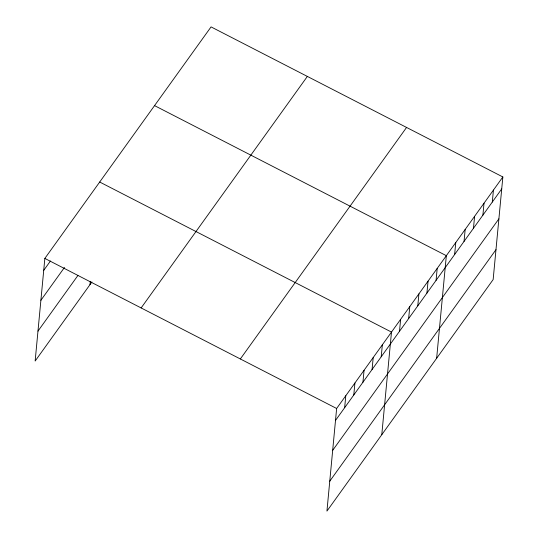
<?xml version="1.0" encoding="UTF-8"?>
<svg xmlns="http://www.w3.org/2000/svg" width="538" height="538" viewBox="0 0 538 538"><rect width="100%" height="100%" fill="white"/><g stroke="black" fill="none" stroke-linecap="round" stroke-linejoin="round"><path stroke-width="0.81" d="M502.855 176.962L336.633 408.483L326.936 511.1L493.151 279.578L502.855 176.962L211.064 26.9L44.849 258.422L35.145 361.038L91.924 281.952M90.001 284.636L90.31 281.313M344.65 407.71L345.779 395.753M353.789 394.973L354.919 383.016M362.935 382.242L364.065 370.285M372.074 369.505L373.204 357.548M381.213 356.775L382.343 344.818M381.785 434.697L391.489 332.081L99.698 182.019M399.499 331.307L400.628 319.35M408.645 318.57L409.774 306.613M417.784 305.84L418.914 293.882M426.923 293.102L428.053 281.145M436.069 280.372L437.199 268.415M436.641 358.295L446.338 255.678L154.547 105.616M454.63 254.521L455.76 242.564M464.045 241.401L465.175 229.444M473.467 228.28L474.597 216.323M482.889 215.16L484.018 203.203M492.304 202.039L493.433 190.082M43.719 270.379L50.451 260.997M40.888 300.291L64.466 267.453M37.976 331.119L77.909 275.49M141.138 307.938L307.353 76.423M240.345 358.96L406.567 127.445M335.504 420.44L501.725 188.919M332.679 450.36L498.894 218.838M329.76 481.18L495.982 249.666M44.849 258.422L336.633 408.483"/></g></svg>
